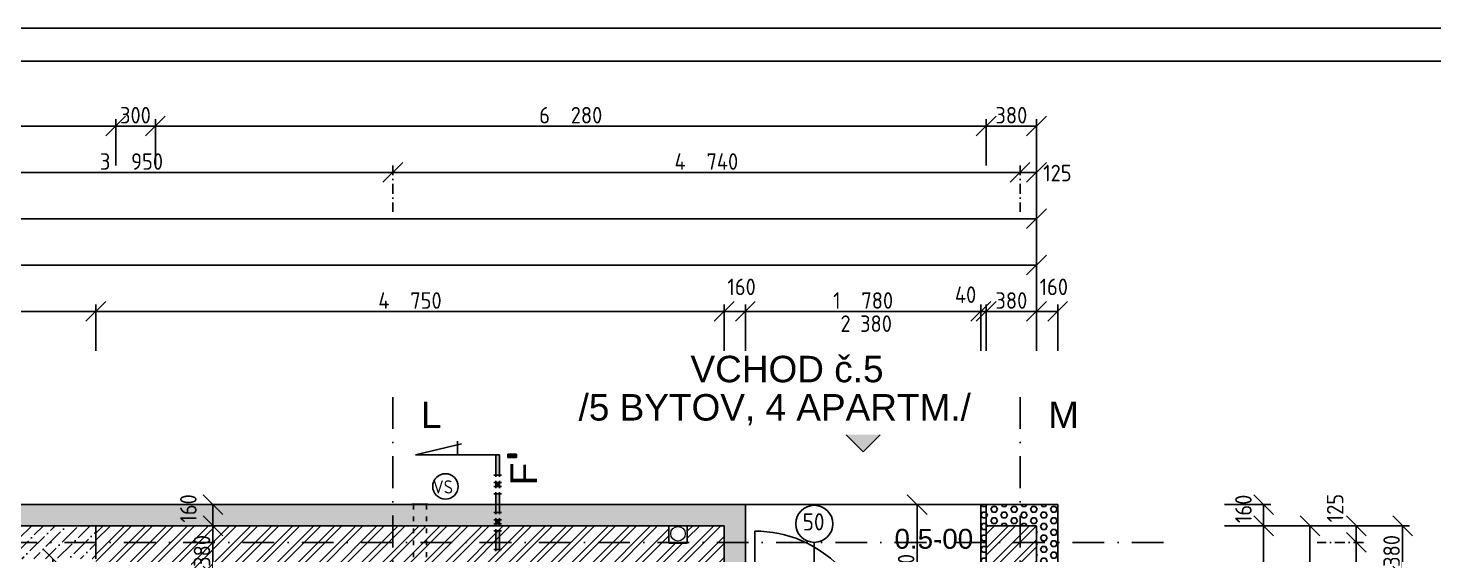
# Model space of a CAD drawing. Extents: x 4511820 to 5180432, y -1526536 to -944957.
# Drawn here: x 5148661 to 5159285, y -1372778 to -1368798 of the extents above; entities that cross this region are included whole.
import ezdxf
from ezdxf.enums import TextEntityAlignment as Align

# ---------------------------------------------------------------- set-up
doc = ezdxf.new("R2010")
doc.units = 0
doc.header["$MEASUREMENT"] = 0
for name, pattern in [('ACAD_ISO03W100', [30, 12, -18]), ('ACAD_ISO12W100', [22, 12, -3, 0.5, -3, 0.5, -3]), ('BODKOCIARKOVANA_3', [5.6, 3, -1.3, 0, -1.3])]:
    doc.linetypes.add(name, pattern=pattern)
doc.layers.get('0').update_dxf_attribs({"linetype": 'CONTINUOUS'})
doc.layers.get('Defpoints').update_dxf_attribs({"color": 61, "linetype": 'CONTINUOUS'})
for name, color, linetype in [('KÓTY', 4, 'CONTINUOUS'), ('MÚRY', 1, 'CONTINUOUS'), ('OKNÁ', 143, 'CONTINUOUS'), ('osi', 253, 'CONTINUOUS'), ('Plochy', 41, 'CONTINUOUS'), ('POPIS', 7, 'CONTINUOUS'), ('TENKÁ', 7, 'CONTINUOUS'), ('zz-vetr', 52, 'CONTINUOUS'), ('ŠRAFY', 82, 'CONTINUOUS')]:
    doc.layers.add(name, color=color, linetype=linetype)
doc.layers.add('zz-kanal-splaskova', color=37, linetype='CONTINUOUS', lineweight=18)
doc.styles.add('ARIAL', font='arial.ttf')
doc.styles.add('styl1', font='arial.ttf')
doc.styles.add('Style-Arial', font='arial.ttf')
doc.styles.add('STYLE1', font='isocp.shx')
doc.dimstyles.new('STANDARD-50', dxfattribs={"dimtxt": 125, "dimasz": 150, "dimexe": 10, "dimexo": 200, "dimgap": 20, "dimtad": 1, "dimdsep": 46, "dimlunit": 6, "dimtxsty": 'STYLE1', "dimblk1": 'OBLIQUE', "dimblk2": 'OBLIQUE', "dimsah": 1, "dimcen": 2.5, "dimse1": 1, "dimse2": 1, "dimadec": 0, "dimazin": 0, "dimtfac": 1, "dimtmove": 1, "dimatfit": 3, "dimldrblk": 'OBLIQUE', "dimfxl": 1, "dimtolj": 1, "dimtzin": 0, "dimarcsym": 0})
pattern_1 = [(0, (9e-09, -175781), (0, 43.3012702), [25, -50]), (120, (9e-09, -175781), (-37.5, -21.6506351), [25, -50]), (60, (25, -175781), (-37.5, 21.6506351), [25, -50])]

# ---------------------------------------------------------------- blocks, each defined once
blk = doc.blocks.new('_OBLIQUE')
at = {"color": 0, "linetype": 'ByBlock'}
blk.add_line((-0.5, -0.5), (0.5, 0.5), dxfattribs=at)
blk = doc.blocks.new('*D13251')
at = {"layer": 'Defpoints', "color": 0}
for p in [(5156282, -1372558), (5156282, -1375058), (5157999, -1375058)]:
    blk.add_point(p, dxfattribs=at)
at = {"layer": 'KÓTY', "color": 0, "lineweight": -2}
blk.add_line((5157999, -1372558), (5157999, -1375058), dxfattribs=at)
at = {"layer": 'KÓTY', "color": 0, "linetype": 'ByBlock', "lineweight": -2, "xscale": 150, "yscale": 150, "zscale": 150}
for p, rotation in [((5157999, -1372558), 90), ((5157999, -1375058), 270)]:
    blk.add_blockref('_OBLIQUE', p, dxfattribs=dict(at, rotation=rotation))
at = {"layer": 'KÓTY', "color": 0, "insert": (5157916, -1373808), "char_height": 125, "attachment_point": 5, "rotation": 90, "style": 'STYLE1'}
blk.add_mtext('\\A1;2ﾠ500', dxfattribs=at)
blk = doc.blocks.new('*D13252')
at = {"layer": 'Defpoints', "color": 0}
for p in [(5156282, -1372398), (5157999, -1372398), (5156282, -1372558)]:
    blk.add_point(p, dxfattribs=at)
at = {"layer": 'KÓTY', "color": 0, "lineweight": -2}
blk.add_line((5157999, -1372558), (5157999, -1372398), dxfattribs=at)
at = {"layer": 'KÓTY', "color": 0, "linetype": 'ByBlock', "lineweight": -2, "xscale": 150, "yscale": 150, "zscale": 150}
for p, rotation in [((5157999, -1372398), 90), ((5157999, -1372558), 270)]:
    blk.add_blockref('_OBLIQUE', p, dxfattribs=dict(at, rotation=rotation))
at = {"layer": 'KÓTY', "color": 0, "insert": (5157846, -1372430), "char_height": 125, "attachment_point": 5, "rotation": 90, "style": 'STYLE1'}
blk.add_mtext('\\A1;160', dxfattribs=at)
blk = doc.blocks.new('*D13253')
at = {"layer": 'Defpoints', "color": 0}
for p in [(5156282, -1372558), (5156282, -1398948), (5158349, -1398948)]:
    blk.add_point(p, dxfattribs=at)
at = {"layer": 'KÓTY', "color": 0, "lineweight": -2}
blk.add_line((5158349, -1372558), (5158349, -1398948), dxfattribs=at)
at = {"layer": 'KÓTY', "color": 0, "linetype": 'ByBlock', "lineweight": -2, "xscale": 150, "yscale": 150, "zscale": 150}
for p, rotation in [((5158349, -1372558), 90), ((5158349, -1398948), 270)]:
    blk.add_blockref('_OBLIQUE', p, dxfattribs=dict(at, rotation=rotation))
at = {"layer": 'KÓTY', "color": 0, "insert": (5158266, -1385753), "char_height": 125, "attachment_point": 5, "rotation": 90, "style": 'STYLE1'}
blk.add_mtext('\\A1;26ﾠ390', dxfattribs=at)
blk = doc.blocks.new('*D13254')
at = {"layer": 'Defpoints', "color": 0}
for p in [(5156282, -1372558), (5156282, -1372683), (5158699, -1372683)]:
    blk.add_point(p, dxfattribs=at)
at = {"layer": 'KÓTY', "color": 0, "lineweight": -2}
blk.add_line((5158699, -1372558), (5158699, -1372683), dxfattribs=at)
at = {"layer": 'KÓTY', "color": 0, "linetype": 'ByBlock', "lineweight": -2, "xscale": 150, "yscale": 150, "zscale": 150}
for p, rotation in [((5158699, -1372558), 90), ((5158699, -1372683), 270)]:
    blk.add_blockref('_OBLIQUE', p, dxfattribs=dict(at, rotation=rotation))
at = {"layer": 'KÓTY', "color": 0, "insert": (5158539, -1372424), "char_height": 125, "attachment_point": 5, "rotation": 90, "style": 'STYLE1'}
blk.add_mtext('\\A1;125', dxfattribs=at)
blk = doc.blocks.new('*D13255')
at = {"layer": 'Defpoints', "color": 0}
for p in [(5156157, -1372683), (5156157, -1377423), (5158699, -1377423)]:
    blk.add_point(p, dxfattribs=at)
at = {"layer": 'KÓTY', "color": 0, "lineweight": -2}
blk.add_line((5158699, -1372683), (5158699, -1377423), dxfattribs=at)
at = {"layer": 'KÓTY', "color": 0, "linetype": 'ByBlock', "lineweight": -2, "xscale": 150, "yscale": 150, "zscale": 150}
for p, rotation in [((5158699, -1372683), 90), ((5158699, -1377423), 270)]:
    blk.add_blockref('_OBLIQUE', p, dxfattribs=dict(at, rotation=rotation))
at = {"layer": 'KÓTY', "color": 0, "insert": (5158616, -1375053), "char_height": 125, "attachment_point": 5, "rotation": 90, "style": 'STYLE1'}
blk.add_mtext('\\A1;4ﾠ740', dxfattribs=at)
blk = doc.blocks.new('*D13273')
at = {"layer": 'Defpoints', "color": 0}
for p in [(5155907, -1372558), (5159049, -1372558), (5155902, -1372938)]:
    blk.add_point(p, dxfattribs=at)
at = {"layer": 'KÓTY', "color": 0, "lineweight": -2}
blk.add_line((5159049, -1372938), (5159049, -1372558), dxfattribs=at)
at = {"layer": 'KÓTY', "color": 0, "linetype": 'ByBlock', "lineweight": -2, "xscale": 150, "yscale": 150, "zscale": 150}
for p, rotation in [((5159049, -1372558), 90), ((5159049, -1372938), 270)]:
    blk.add_blockref('_OBLIQUE', p, dxfattribs=dict(at, rotation=rotation))
at = {"layer": 'KÓTY', "color": 0, "insert": (5158966, -1372748), "char_height": 125, "attachment_point": 5, "rotation": 90, "style": 'STYLE1'}
blk.add_mtext('\\A1;380', dxfattribs=at)
blk = doc.blocks.new('*D13288')
at = {"layer": 'Defpoints', "color": 0}
for p in [(5156282, -1370238), (5095932, -1372208), (5156282, -1372208)]:
    blk.add_point(p, dxfattribs=at)
at = {"layer": 'KÓTY', "color": 0, "lineweight": -2}
blk.add_line((5095932, -1370238), (5156282, -1370238), dxfattribs=at)
at = {"layer": 'KÓTY', "color": 0, "linetype": 'ByBlock', "lineweight": -2, "xscale": 150, "yscale": 150, "zscale": 150, "rotation": 180}
blk.add_blockref('_OBLIQUE', (5095932, -1370238), dxfattribs=at)
at = {"layer": 'KÓTY', "color": 0, "linetype": 'ByBlock', "lineweight": -2, "xscale": 150, "yscale": 150, "zscale": 150}
blk.add_blockref('_OBLIQUE', (5156282, -1370238), dxfattribs=at)
at = {"layer": 'KÓTY', "color": 0, "insert": (5126107, -1370156), "char_height": 125, "attachment_point": 5, "style": 'STYLE1'}
blk.add_mtext('\\A1;60ﾠ350', dxfattribs=at)
blk = doc.blocks.new('*D13299')
at = {"layer": 'Defpoints', "color": 0}
for p in [(5156157, -1369888), (5151417, -1372333), (5156157, -1372333)]:
    blk.add_point(p, dxfattribs=at)
at = {"layer": 'KÓTY', "color": 0, "lineweight": -2}
blk.add_line((5151417, -1369888), (5156157, -1369888), dxfattribs=at)
at = {"layer": 'KÓTY', "color": 0, "linetype": 'ByBlock', "lineweight": -2, "xscale": 150, "yscale": 150, "zscale": 150, "rotation": 180}
blk.add_blockref('_OBLIQUE', (5151417, -1369888), dxfattribs=at)
at = {"layer": 'KÓTY', "color": 0, "linetype": 'ByBlock', "lineweight": -2, "xscale": 150, "yscale": 150, "zscale": 150}
blk.add_blockref('_OBLIQUE', (5156157, -1369888), dxfattribs=at)
at = {"layer": 'KÓTY', "color": 0, "insert": (5153787, -1369806), "char_height": 125, "attachment_point": 5, "style": 'STYLE1'}
blk.add_mtext('\\A1;4ﾠ740', dxfattribs=at)
blk = doc.blocks.new('*D13300')
at = {"layer": 'Defpoints', "color": 0}
for p in [(5156282, -1369888), (5156157, -1372333), (5156282, -1372333)]:
    blk.add_point(p, dxfattribs=at)
at = {"layer": 'KÓTY', "color": 0, "lineweight": -2}
blk.add_line((5156157, -1369888), (5156282, -1369888), dxfattribs=at)
at = {"layer": 'KÓTY', "color": 0, "linetype": 'ByBlock', "lineweight": -2, "xscale": 150, "yscale": 150, "zscale": 150, "rotation": 180}
blk.add_blockref('_OBLIQUE', (5156157, -1369888), dxfattribs=at)
at = {"layer": 'KÓTY', "color": 0, "linetype": 'ByBlock', "lineweight": -2, "xscale": 150, "yscale": 150, "zscale": 150}
blk.add_blockref('_OBLIQUE', (5156282, -1369888), dxfattribs=at)
at = {"layer": 'KÓTY', "color": 0, "insert": (5156440, -1369893), "char_height": 125, "attachment_point": 5, "style": 'STYLE1'}
blk.add_mtext('\\A1;125', dxfattribs=at)
blk = doc.blocks.new('*D13302')
at = {"layer": 'Defpoints', "color": 0}
for p in [(5156442, -1370938), (5156282, -1372208), (5156442, -1372208)]:
    blk.add_point(p, dxfattribs=at)
at = {"layer": 'KÓTY', "color": 0, "lineweight": -2}
blk.add_line((5156282, -1370938), (5156442, -1370938), dxfattribs=at)
at = {"layer": 'KÓTY', "color": 0, "linetype": 'ByBlock', "lineweight": -2, "xscale": 150, "yscale": 150, "zscale": 150, "rotation": 180}
blk.add_blockref('_OBLIQUE', (5156282, -1370938), dxfattribs=at)
at = {"layer": 'KÓTY', "color": 0, "linetype": 'ByBlock', "lineweight": -2, "xscale": 150, "yscale": 150, "zscale": 150}
blk.add_blockref('_OBLIQUE', (5156442, -1370938), dxfattribs=at)
at = {"layer": 'KÓTY', "color": 0, "insert": (5156413, -1370753), "char_height": 125, "attachment_point": 5, "style": 'STYLE1'}
blk.add_mtext('\\A1;160', dxfattribs=at)
blk = doc.blocks.new('*D13303')
at = {"layer": 'Defpoints', "color": 0}
for p in [(5156282, -1370588), (5122812, -1372048), (5156282, -1372208)]:
    blk.add_point(p, dxfattribs=at)
at = {"layer": 'KÓTY', "color": 0, "lineweight": -2}
blk.add_line((5122812, -1370588), (5156282, -1370588), dxfattribs=at)
at = {"layer": 'KÓTY', "color": 0, "linetype": 'ByBlock', "lineweight": -2, "xscale": 150, "yscale": 150, "zscale": 150, "rotation": 180}
blk.add_blockref('_OBLIQUE', (5122812, -1370588), dxfattribs=at)
at = {"layer": 'KÓTY', "color": 0, "linetype": 'ByBlock', "lineweight": -2, "xscale": 150, "yscale": 150, "zscale": 150}
blk.add_blockref('_OBLIQUE', (5156282, -1370588), dxfattribs=at)
at = {"layer": 'KÓTY', "color": 0, "insert": (5139547, -1370506), "char_height": 125, "attachment_point": 5, "style": 'STYLE1'}
blk.add_mtext('\\A1;33ﾠ470', dxfattribs=at)
blk = doc.blocks.new('*D13305')
at = {"layer": 'Defpoints', "color": 0}
for p in [(5156282, -1369538), (5155902, -1372588), (5156282, -1372588)]:
    blk.add_point(p, dxfattribs=at)
at = {"layer": 'KÓTY', "color": 0, "lineweight": -2}
blk.add_line((5155902, -1369538), (5156282, -1369538), dxfattribs=at)
at = {"layer": 'KÓTY', "color": 0, "linetype": 'ByBlock', "lineweight": -2, "xscale": 150, "yscale": 150, "zscale": 150, "rotation": 180}
blk.add_blockref('_OBLIQUE', (5155902, -1369538), dxfattribs=at)
at = {"layer": 'KÓTY', "color": 0, "linetype": 'ByBlock', "lineweight": -2, "xscale": 150, "yscale": 150, "zscale": 150}
blk.add_blockref('_OBLIQUE', (5156282, -1369538), dxfattribs=at)
at = {"layer": 'KÓTY', "color": 0, "insert": (5156092, -1369456), "char_height": 125, "attachment_point": 5, "style": 'STYLE1'}
blk.add_mtext('\\A1;380', dxfattribs=at)
blk = doc.blocks.new('*D13306')
at = {"layer": 'Defpoints', "color": 0}
for p in [(5155902, -1369538), (5149622, -1372588), (5155902, -1372588)]:
    blk.add_point(p, dxfattribs=at)
at = {"layer": 'KÓTY', "color": 0, "lineweight": -2}
blk.add_line((5149622, -1369538), (5155902, -1369538), dxfattribs=at)
at = {"layer": 'KÓTY', "color": 0, "linetype": 'ByBlock', "lineweight": -2, "xscale": 150, "yscale": 150, "zscale": 150, "rotation": 180}
blk.add_blockref('_OBLIQUE', (5149622, -1369538), dxfattribs=at)
at = {"layer": 'KÓTY', "color": 0, "linetype": 'ByBlock', "lineweight": -2, "xscale": 150, "yscale": 150, "zscale": 150}
blk.add_blockref('_OBLIQUE', (5155902, -1369538), dxfattribs=at)
at = {"layer": 'KÓTY', "color": 0, "insert": (5152762, -1369456), "char_height": 125, "attachment_point": 5, "style": 'STYLE1'}
blk.add_mtext('\\A1;6ﾠ280', dxfattribs=at)
blk = doc.blocks.new('*D13307')
at = {"layer": 'Defpoints', "color": 0}
for p in [(5149322, -1369538), (5149322, -1372588), (5149622, -1372588)]:
    blk.add_point(p, dxfattribs=at)
at = {"layer": 'KÓTY', "color": 0, "lineweight": -2}
blk.add_line((5149622, -1369538), (5149322, -1369538), dxfattribs=at)
at = {"layer": 'KÓTY', "color": 0, "linetype": 'ByBlock', "lineweight": -2, "xscale": 150, "yscale": 150, "zscale": 150, "rotation": 180}
blk.add_blockref('_OBLIQUE', (5149322, -1369538), dxfattribs=at)
at = {"layer": 'KÓTY', "color": 0, "linetype": 'ByBlock', "lineweight": -2, "xscale": 150, "yscale": 150, "zscale": 150}
blk.add_blockref('_OBLIQUE', (5149622, -1369538), dxfattribs=at)
at = {"layer": 'KÓTY', "color": 0, "insert": (5149472, -1369456), "char_height": 125, "attachment_point": 5, "style": 'STYLE1'}
blk.add_mtext('\\A1;300', dxfattribs=at)
blk = doc.blocks.new('*D13308')
at = {"layer": 'Defpoints', "color": 0}
for p in [(5142982, -1369538), (5142982, -1372588), (5149322, -1372588)]:
    blk.add_point(p, dxfattribs=at)
at = {"layer": 'KÓTY', "color": 0, "lineweight": -2}
blk.add_line((5149322, -1369538), (5142982, -1369538), dxfattribs=at)
at = {"layer": 'KÓTY', "color": 0, "linetype": 'ByBlock', "lineweight": -2, "xscale": 150, "yscale": 150, "zscale": 150, "rotation": 180}
blk.add_blockref('_OBLIQUE', (5142982, -1369538), dxfattribs=at)
at = {"layer": 'KÓTY', "color": 0, "linetype": 'ByBlock', "lineweight": -2, "xscale": 150, "yscale": 150, "zscale": 150}
blk.add_blockref('_OBLIQUE', (5149322, -1369538), dxfattribs=at)
at = {"layer": 'KÓTY', "color": 0, "insert": (5146152, -1369456), "char_height": 125, "attachment_point": 5, "style": 'STYLE1'}
blk.add_mtext('\\A1;6ﾠ340', dxfattribs=at)
blk = doc.blocks.new('*D13325')
at = {"layer": 'Defpoints', "color": 0}
for p in [(5154082, -1370938), (5153922, -1372558), (5154082, -1372558)]:
    blk.add_point(p, dxfattribs=at)
at = {"layer": 'KÓTY', "color": 0, "lineweight": -2}
blk.add_line((5153922, -1370938), (5154082, -1370938), dxfattribs=at)
at = {"layer": 'KÓTY', "color": 0, "linetype": 'ByBlock', "lineweight": -2, "xscale": 150, "yscale": 150, "zscale": 150, "rotation": 180}
blk.add_blockref('_OBLIQUE', (5153922, -1370938), dxfattribs=at)
at = {"layer": 'KÓTY', "color": 0, "linetype": 'ByBlock', "lineweight": -2, "xscale": 150, "yscale": 150, "zscale": 150}
blk.add_blockref('_OBLIQUE', (5154082, -1370938), dxfattribs=at)
at = {"layer": 'KÓTY', "color": 0, "insert": (5154053, -1370753), "char_height": 125, "attachment_point": 5, "style": 'STYLE1'}
blk.add_mtext('\\A1;160', dxfattribs=at)
blk = doc.blocks.new('*D13327')
at = {"layer": 'Defpoints', "color": 0}
for p in [(5156282, -1370938), (5155902, -1372558), (5156282, -1372558)]:
    blk.add_point(p, dxfattribs=at)
at = {"layer": 'KÓTY', "color": 0, "lineweight": -2}
blk.add_line((5155902, -1370938), (5156282, -1370938), dxfattribs=at)
at = {"layer": 'KÓTY', "color": 0, "linetype": 'ByBlock', "lineweight": -2, "xscale": 150, "yscale": 150, "zscale": 150, "rotation": 180}
blk.add_blockref('_OBLIQUE', (5155902, -1370938), dxfattribs=at)
at = {"layer": 'KÓTY', "color": 0, "linetype": 'ByBlock', "lineweight": -2, "xscale": 150, "yscale": 150, "zscale": 150}
blk.add_blockref('_OBLIQUE', (5156282, -1370938), dxfattribs=at)
at = {"layer": 'KÓTY', "color": 0, "insert": (5156092, -1370856), "char_height": 125, "attachment_point": 5, "style": 'STYLE1'}
blk.add_mtext('\\A1;380', dxfattribs=at)
blk = doc.blocks.new('*D13328')
at = {"layer": 'Defpoints', "color": 0}
for p in [(5153922, -1370938), (5149172, -1372808), (5153922, -1372938)]:
    blk.add_point(p, dxfattribs=at)
at = {"layer": 'KÓTY', "color": 0, "lineweight": -2}
blk.add_line((5149172, -1370938), (5153922, -1370938), dxfattribs=at)
at = {"layer": 'KÓTY', "color": 0, "linetype": 'ByBlock', "lineweight": -2, "xscale": 150, "yscale": 150, "zscale": 150, "rotation": 180}
blk.add_blockref('_OBLIQUE', (5149172, -1370938), dxfattribs=at)
at = {"layer": 'KÓTY', "color": 0, "linetype": 'ByBlock', "lineweight": -2, "xscale": 150, "yscale": 150, "zscale": 150}
blk.add_blockref('_OBLIQUE', (5153922, -1370938), dxfattribs=at)
at = {"layer": 'KÓTY', "color": 0, "insert": (5151547, -1370856), "char_height": 125, "attachment_point": 5, "style": 'STYLE1'}
blk.add_mtext('\\A1;4ﾠ750', dxfattribs=at)
blk = doc.blocks.new('*D13360')
at = {"layer": 'Defpoints', "color": 0}
for p in [(5151417, -1369888), (5147467, -1372683), (5151417, -1372683)]:
    blk.add_point(p, dxfattribs=at)
at = {"layer": 'KÓTY', "color": 0, "lineweight": -2}
blk.add_line((5147467, -1369888), (5151417, -1369888), dxfattribs=at)
at = {"layer": 'KÓTY', "color": 0, "linetype": 'ByBlock', "lineweight": -2, "xscale": 150, "yscale": 150, "zscale": 150, "rotation": 180}
blk.add_blockref('_OBLIQUE', (5147467, -1369888), dxfattribs=at)
at = {"layer": 'KÓTY', "color": 0, "linetype": 'ByBlock', "lineweight": -2, "xscale": 150, "yscale": 150, "zscale": 150}
blk.add_blockref('_OBLIQUE', (5151417, -1369888), dxfattribs=at)
at = {"layer": 'KÓTY', "color": 0, "insert": (5149442, -1369806), "char_height": 125, "attachment_point": 5, "style": 'STYLE1'}
blk.add_mtext('\\A1;3ﾠ950', dxfattribs=at)
blk = doc.blocks.new('*D13431')
at = {"layer": 'Defpoints', "color": 0}
for p in [(5149172, -1370938), (5146757, -1372558), (5149172, -1372558)]:
    blk.add_point(p, dxfattribs=at)
at = {"layer": 'KÓTY', "color": 0, "lineweight": -2}
blk.add_line((5146757, -1370938), (5149172, -1370938), dxfattribs=at)
at = {"layer": 'KÓTY', "color": 0, "linetype": 'ByBlock', "lineweight": -2, "xscale": 150, "yscale": 150, "zscale": 150, "rotation": 180}
blk.add_blockref('_OBLIQUE', (5146757, -1370938), dxfattribs=at)
at = {"layer": 'KÓTY', "color": 0, "linetype": 'ByBlock', "lineweight": -2, "xscale": 150, "yscale": 150, "zscale": 150}
blk.add_blockref('_OBLIQUE', (5149172, -1370938), dxfattribs=at)
at = {"layer": 'KÓTY', "color": 0, "insert": (5147965, -1370856), "char_height": 125, "attachment_point": 5, "style": 'STYLE1'}
blk.add_mtext('\\A1;2ﾠ415', dxfattribs=at)
blk = doc.blocks.new('*D21296')
at = {"layer": 'Defpoints', "color": 0}
for p in [(5150058, -1372558), (5150058, -1372558), (5150058, -1372938)]:
    blk.add_point(p, dxfattribs=at)
at = {"layer": 'KÓTY', "color": 0, "lineweight": -2}
blk.add_line((5150058, -1372938), (5150058, -1372558), dxfattribs=at)
at = {"layer": 'KÓTY', "color": 0, "linetype": 'ByBlock', "lineweight": -2, "xscale": 150, "yscale": 150, "zscale": 150}
for p, rotation in [((5150058, -1372558), 90), ((5150058, -1372938), 270)]:
    blk.add_blockref('_OBLIQUE', p, dxfattribs=dict(at, rotation=rotation))
at = {"layer": 'KÓTY', "color": 0, "insert": (5149975, -1372748), "char_height": 125, "attachment_point": 5, "rotation": 90, "style": 'STYLE1'}
blk.add_mtext('\\A1;380', dxfattribs=at)
blk = doc.blocks.new('*D21297')
at = {"layer": 'Defpoints', "color": 0}
for p in [(5150058, -1372398), (5150058, -1372398), (5150058, -1372558)]:
    blk.add_point(p, dxfattribs=at)
at = {"layer": 'KÓTY', "color": 0, "lineweight": -2}
blk.add_line((5150058, -1372558), (5150058, -1372398), dxfattribs=at)
at = {"layer": 'KÓTY', "color": 0, "linetype": 'ByBlock', "lineweight": -2, "xscale": 150, "yscale": 150, "zscale": 150}
for p, rotation in [((5150058, -1372398), 90), ((5150058, -1372558), 270)]:
    blk.add_blockref('_OBLIQUE', p, dxfattribs=dict(at, rotation=rotation))
at = {"layer": 'KÓTY', "color": 0, "insert": (5149872, -1372427), "char_height": 125, "attachment_point": 5, "rotation": 90, "style": 'STYLE1'}
blk.add_mtext('\\A1;160', dxfattribs=at)
blk = doc.blocks.new('*D21347')
at = {"layer": 'Defpoints', "color": 0}
for p in [(5148563, -1372808), (5149469, -1372808), (5149619, -1377348)]:
    blk.add_point(p, dxfattribs=at)
at = {"layer": 'KÓTY', "color": 0, "lineweight": -2}
blk.add_line((5148563, -1377348), (5148563, -1372808), dxfattribs=at)
at = {"layer": 'KÓTY', "color": 0, "linetype": 'ByBlock', "lineweight": -2, "xscale": 150, "yscale": 150, "zscale": 150}
for p, rotation in [((5148563, -1372808), 90), ((5148563, -1377348), 270)]:
    blk.add_blockref('_OBLIQUE', p, dxfattribs=dict(at, rotation=rotation))
at = {"layer": 'KÓTY', "color": 0, "insert": (5148481, -1375078), "char_height": 125, "attachment_point": 5, "rotation": 90, "style": 'STYLE1'}
blk.add_mtext('\\A1;4ﾠ540', dxfattribs=at)
blk = doc.blocks.new('*D21422')
at = {"layer": 'Defpoints', "color": 0}
for p in [(5149172, -1372808), (5148848, -1372938), (5149172, -1372938)]:
    blk.add_point(p, dxfattribs=at)
at = {"layer": 'KÓTY', "color": 0, "lineweight": -2}
blk.add_line((5148848, -1372808), (5148848, -1372938), dxfattribs=at)
at = {"layer": 'KÓTY', "color": 0, "linetype": 'ByBlock', "lineweight": -2, "xscale": 150, "yscale": 150, "zscale": 150}
for p, rotation in [((5148848, -1372808), 90), ((5148848, -1372938), 270)]:
    blk.add_blockref('_OBLIQUE', p, dxfattribs=dict(at, rotation=rotation))
at = {"layer": 'KÓTY', "color": 0, "insert": (5148779, -1373090), "char_height": 125, "attachment_point": 5, "rotation": 90, "style": 'STYLE1'}
blk.add_mtext('\\A1;130', dxfattribs=at)
blk = doc.blocks.new('*D33767')
at = {"layer": 'Defpoints', "color": 0}
for p in [(5155862, -1372398), (5155380, -1373568), (5155902, -1373568)]:
    blk.add_point(p, dxfattribs=at)
at = {"layer": 'KÓTY', "color": 0, "lineweight": -2}
blk.add_line((5155380, -1372398), (5155380, -1373568), dxfattribs=at)
at = {"layer": 'KÓTY', "color": 0, "linetype": 'ByBlock', "lineweight": -2, "xscale": 150, "yscale": 150, "zscale": 150}
for p, rotation in [((5155380, -1372398), 90), ((5155380, -1373568), 270)]:
    blk.add_blockref('_OBLIQUE', p, dxfattribs=dict(at, rotation=rotation))
at = {"layer": 'KÓTY', "color": 0, "insert": (5155297, -1372983), "char_height": 125, "attachment_point": 5, "rotation": 90, "style": 'STYLE1'}
blk.add_mtext('\\A1;1ﾠ170', dxfattribs=at)
blk = doc.blocks.new('*D47603')
at = {"layer": 'Defpoints', "color": 0}
for p in [(5155862, -1370938), (5154082, -1372398), (5155862, -1372398)]:
    blk.add_point(p, dxfattribs=at)
at = {"layer": 'KÓTY', "color": 0, "lineweight": -2}
blk.add_line((5154082, -1370938), (5155862, -1370938), dxfattribs=at)
at = {"layer": 'KÓTY', "color": 0, "linetype": 'ByBlock', "lineweight": -2, "xscale": 150, "yscale": 150, "zscale": 150, "rotation": 180}
blk.add_blockref('_OBLIQUE', (5154082, -1370938), dxfattribs=at)
at = {"layer": 'KÓTY', "color": 0, "linetype": 'ByBlock', "lineweight": -2, "xscale": 150, "yscale": 150, "zscale": 150}
blk.add_blockref('_OBLIQUE', (5155862, -1370938), dxfattribs=at)
at = {"layer": 'KÓTY', "color": 0, "insert": (5154972, -1370856), "char_height": 125, "attachment_point": 5, "style": 'STYLE1'}
blk.add_mtext('\\A1;1ﾠ780', dxfattribs=at)
blk = doc.blocks.new('*D47607')
at = {"layer": 'Defpoints', "color": 0}
for p in [(5155862, -1370938), (5155862, -1372558), (5155902, -1372558)]:
    blk.add_point(p, dxfattribs=at)
at = {"layer": 'KÓTY', "color": 0, "lineweight": -2}
blk.add_line((5155902, -1370938), (5155862, -1370938), dxfattribs=at)
at = {"layer": 'KÓTY', "color": 0, "linetype": 'ByBlock', "lineweight": -2, "xscale": 150, "yscale": 150, "zscale": 150, "rotation": 180}
blk.add_blockref('_OBLIQUE', (5155862, -1370938), dxfattribs=at)
at = {"layer": 'KÓTY', "color": 0, "linetype": 'ByBlock', "lineweight": -2, "xscale": 150, "yscale": 150, "zscale": 150}
blk.add_blockref('_OBLIQUE', (5155902, -1370938), dxfattribs=at)
at = {"layer": 'KÓTY', "color": 0, "insert": (5155746, -1370812), "char_height": 125, "attachment_point": 5, "style": 'STYLE1'}
blk.add_mtext('\\A1;40', dxfattribs=at)

msp = doc.modelspace()

# ---------------------------------------------------------------- hatches: boundary and pattern name
at = {"layer": 'TENKÁ'}
h = msp.add_hatch(color=256, dxfattribs=at)
h.dxf.hatch_style = 1
h.paths.add_polyline_path([(5152222.5, -1372175.73), (5152222.5, -1372022.105), (5152196.625, -1372022.105), (5152196.625, -1372175.73)])
h = msp.add_hatch(color=256, dxfattribs=at)
h.dxf.hatch_style = 1
h.paths.add_polyline_path([(5152222.5, -1372175.73), (5152222.5, -1372022.105), (5152196.625, -1372022.105), (5152196.625, -1372175.73)])
h = msp.add_hatch(color=256, dxfattribs=at)
h.dxf.hatch_style = 1
h.paths.add_polyline_path([(5152287.375, -1372041.48), (5152351, -1372041.48), (5152351, -1372017.855), (5152287.375, -1372017.855)])
h = msp.add_hatch(color=256, dxfattribs=at)
h.dxf.hatch_style = 1
h.paths.add_polyline_path([(5152287.375, -1372041.48), (5152351, -1372041.48), (5152351, -1372017.855), (5152287.375, -1372017.855)])
h = msp.add_hatch(color=256, dxfattribs=at)
h.dxf.hatch_style = 1
h.paths.add_polyline_path([(5152222.5, -1372230.605), (5152196.625, -1372230.605), (5152196.625, -1372260.855), (5152222.5, -1372260.855)])
h = msp.add_hatch(color=256, dxfattribs=at)
h.dxf.hatch_style = 1
h.paths.add_polyline_path([(5152222.5, -1372230.605), (5152196.625, -1372230.605), (5152196.625, -1372260.855), (5152222.5, -1372260.855)])
h = msp.add_hatch(color=256, dxfattribs=at)
h.dxf.hatch_style = 1
h.paths.add_polyline_path([(5152222.5, -1372456.855), (5152222.5, -1372315.73), (5152196.625, -1372315.73), (5152196.625, -1372456.855)])
h = msp.add_hatch(color=256, dxfattribs=at)
h.dxf.hatch_style = 1
h.paths.add_polyline_path([(5152222.5, -1372456.855), (5152222.5, -1372315.73), (5152196.625, -1372315.73), (5152196.625, -1372456.855)])
h = msp.add_hatch(color=256, dxfattribs=at)
h.dxf.hatch_style = 1
h.paths.add_polyline_path([(5152222.5, -1372511.73), (5152196.625, -1372511.73), (5152196.625, -1372541.98), (5152222.5, -1372541.98)])
h = msp.add_hatch(color=256, dxfattribs=at)
h.dxf.hatch_style = 1
h.paths.add_polyline_path([(5152222.5, -1372511.73), (5152196.625, -1372511.73), (5152196.625, -1372541.98), (5152222.5, -1372541.98)])
h = msp.add_hatch(color=256, dxfattribs=at)
h.dxf.hatch_style = 1
h.paths.add_polyline_path([(5152222.5, -1372596.855), (5152196.625, -1372596.855), (5152196.625, -1372737.98), (5152222.5, -1372737.98)])
h = msp.add_hatch(color=256, dxfattribs=at)
h.dxf.hatch_style = 1
h.paths.add_polyline_path([(5152222.5, -1372596.855), (5152196.625, -1372596.855), (5152196.625, -1372737.98), (5152222.5, -1372737.98)])
at = {"layer": 'ŠRAFY'}
h = msp.add_hatch(color=47, dxfattribs=at)
h.dxf.hatch_style = 1
h.paths.add_polyline_path([(5154844.09, -1371869.638), (5155100.91, -1371869.638), (5154972.5, -1371998.048)])
h = msp.add_hatch(dxfattribs=at)
h.set_pattern_fill('HEX', color=256, scale=200)
h.set_pattern_definition(pattern_1)
h.paths.add_polyline_path([(5146707.5, -1372398.048), (5146707.5, -1372518.048), (5146707.5, -1372558.048), (5146757.5, -1372558.048), (5149172.5, -1372558.048), (5153922.5, -1372558.048), (5153922.5, -1372938.048), (5153922.5, -1373568.048), (5154082.5, -1373568.048), (5154082.5, -1373498.048), (5154082.5, -1372398.048)])
h.paths.add_polyline_path([(5149747.5, -1372558.597), (5149747.5, -1372295.999), (5149997.5, -1372295.999), (5149997.5, -1372558.597)], flags=9)
h = msp.add_hatch(dxfattribs=at)
h.set_pattern_fill('HEX', color=256, scale=200)
h.set_pattern_definition(pattern_1)
h.paths.add_polyline_path([(5156442.5, -1375098.048), (5156442.5, -1372398.048), (5155862.5, -1372398.048), (5155862.5, -1373498.048), (5155902.5, -1373498.048), (5155902.5, -1372558.048), (5156282.5, -1372558.048), (5156282.5, -1375098.048)])
h = msp.add_hatch(dxfattribs=at)
h.set_pattern_fill('ANSI36', color=256, scale=500)
h.set_pattern_definition([(45, (584112, 0), (33.1456304, 121.533978), [156.25, -31.25, 0, -31.25])])
h.paths.add_polyline_path([(5146757.5, -1372558.048), (5146757.5, -1372808.048), (5149172.5, -1372808.048), (5149172.5, -1372558.048)])
h = msp.add_hatch(dxfattribs=at)
h.set_pattern_fill('ANSI32', color=256, scale=300)
h.paths.add_polyline_path([(5149172.5, -1372808.048), (5149172.5, -1372938.048), (5149322.5, -1372938.048), (5149622.5, -1372938.048), (5151922.5, -1372938.048), (5152122.5, -1372938.048), (5153722.5, -1372938.048), (5153922.5, -1372938.048), (5153922.5, -1372558.048), (5153642.5, -1372558.048), (5153642.5, -1372688.048), (5153502.5, -1372688.048), (5153502.5, -1372558.048), (5149172.5, -1372558.048)])
h = msp.add_hatch(dxfattribs=at)
h.set_pattern_fill('ANSI32', color=256, scale=300)
h.paths.add_polyline_path([(5156282.5, -1375058.048), (5156282.5, -1372558.048), (5155902.5, -1372558.048), (5155902.5, -1375058.048)])

# ---------------------------------------------------------------- linework, layer by layer
at = {"layer": 'KÓTY', "ltscale": 25}
for p, q in [((5149322.5, -1369484.954), (5149322.5, -1369834.954)), ((5149622.5, -1369484.954), (5149622.5, -1369834.954)), ((5155902.5, -1369484.954), (5155902.5, -1369834.954)), ((5156282.5, -1369484.954), (5156282.5, -1369834.954)), ((5156282.5, -1369834.954), (5156282.5, -1370184.954)), ((5156282.5, -1370184.954), (5156282.5, -1370534.954)), ((5156282.5, -1370534.954), (5156282.5, -1370884.954)), ((5158402.403, -1372558.048), (5158052.403, -1372558.048)), ((5158752.403, -1372558.048), (5158402.403, -1372558.048)), ((5159102.403, -1372558.048), (5158752.403, -1372558.048))]:
    msp.add_line(p, q, dxfattribs=at)
at = {"layer": 'KÓTY', "linetype": 'BODKOCIARKOVANA_3', "ltscale": 25}
for p, q in [((5151417.5, -1369834.954), (5151417.5, -1370184.954)), ((5156157.5, -1369834.954), (5156157.5, -1370184.954)), ((5158752.403, -1372683.048), (5158402.403, -1372683.048))]:
    msp.add_line(p, q, dxfattribs=at)
at = {"layer": 'KÓTY', "ltscale": 0.25}
for p, q in [((5149172.5, -1370884.954), (5149172.5, -1371234.954)), ((5153922.5, -1370884.954), (5153922.5, -1371234.954)), ((5154082.5, -1370884.954), (5154082.5, -1371234.954)), ((5155862.5, -1370884.954), (5155862.5, -1371234.954)), ((5155902.5, -1370884.954), (5155902.5, -1371234.954)), ((5156282.5, -1370884.954), (5156282.5, -1371234.954)), ((5156442.5, -1370884.954), (5156442.5, -1371234.954)), ((5158052.403, -1372398.048), (5157702.403, -1372398.048)), ((5158052.403, -1372558.048), (5157702.403, -1372558.048))]:
    msp.add_line(p, q, dxfattribs=at)
at = {"layer": 'MÚRY'}
for p, q in [((5146707.5, -1372398.048), (5154082.5, -1372398.048)), ((5154082.5, -1372398.048), (5154082.5, -1373568.048)), ((5155862.5, -1372398.048), (5156442.5, -1372398.048)), ((5155862.5, -1373498.048), (5155862.5, -1372398.048)), ((5156442.5, -1372398.048), (5156442.5, -1375098.048))]:
    msp.add_line(p, q, dxfattribs=at)
at = {"layer": 'OKNÁ', "ltscale": 0.25}
for p, q in [((5154152.5, -1373498.048), (5154152.5, -1372598.048)), ((5154602.5, -1372683.125), (5154602.5, -1373498.048))]:
    msp.add_line(p, q, dxfattribs=at)
msp.add_circle((5154602.5, -1372543.125), 140, dxfattribs=at)
msp.add_arc((5154152.5, -1373498.048), 900, 0, 90, dxfattribs=at)
at = {"layer": 'osi', "linetype": 'BODKOCIARKOVANA_3', "ltscale": 80}
for p, q in [((5151417.5, -1371584.954), (5151417.5, -1401996.195)), ((5156157.5, -1371584.954), (5156157.5, -1401996.195)), ((5157242.5, -1372683.048), (5093572.5, -1372683.048))]:
    msp.add_line(p, q, dxfattribs=at)
at = {"layer": 'Plochy'}
msp.add_lwpolyline([(5155902.5, -1372398.048), (5154082.5, -1372398.048), (5154082.5, -1373498.048), (5155902.5, -1373498.048)], close=True, dxfattribs=at)
at = {"layer": 'TENKÁ', "color": 7}
for p, q in [((5169932, -1368798.143), (5091141, -1368798.143)), ((5169682, -1369048.143), (5091391, -1369048.143))]:
    msp.add_line(p, q, dxfattribs=at)
at = {"layer": 'TENKÁ'}
for p, q in [((5151936.125, -1371938.98), (5151587.5, -1372022.105)), ((5151936.125, -1371938.98), (5151587.5, -1372022.105)), ((5151905, -1372022.105), (5151905, -1371918.855)), ((5151905, -1372022.105), (5151905, -1371918.855)), ((5151587.5, -1372022.105), (5152222.5, -1372022.105)), ((5151587.5, -1372022.105), (5152222.5, -1372022.105)), ((5152196.625, -1372022.105), (5152196.625, -1372188.23)), ((5152196.625, -1372022.105), (5152196.625, -1372188.23)), ((5152222.5, -1372022.105), (5152222.5, -1372188.23)), ((5152222.5, -1372022.105), (5152222.5, -1372188.23)), ((5152180.375, -1372175.73), (5152237.375, -1372175.73)), ((5152180.375, -1372175.73), (5152237.375, -1372175.73)), ((5152180.375, -1372230.605), (5152237.375, -1372230.605)), ((5152180.375, -1372230.605), (5152237.375, -1372230.605)), ((5152180.375, -1372260.855), (5152237.375, -1372260.855)), ((5152180.375, -1372260.855), (5152237.375, -1372260.855)), ((5152196.625, -1372218.105), (5152196.625, -1372273.355)), ((5152196.625, -1372218.105), (5152196.625, -1372273.355)), ((5152222.5, -1372218.105), (5152222.5, -1372273.355)), ((5152222.5, -1372218.105), (5152222.5, -1372273.355)), ((5152180.375, -1372315.73), (5152237.375, -1372315.73)), ((5152180.375, -1372315.73), (5152237.375, -1372315.73)), ((5152196.625, -1372303.23), (5152196.625, -1372469.355)), ((5152196.625, -1372303.23), (5152196.625, -1372469.355)), ((5152222.5, -1372303.23), (5152222.5, -1372469.355)), ((5152222.5, -1372303.23), (5152222.5, -1372469.355)), ((5152180.375, -1372456.855), (5152237.375, -1372456.855)), ((5152180.375, -1372456.855), (5152237.375, -1372456.855)), ((5152196.625, -1372499.23), (5152196.625, -1372554.48)), ((5152196.625, -1372499.23), (5152196.625, -1372554.48)), ((5152222.5, -1372499.23), (5152222.5, -1372554.48)), ((5152222.5, -1372499.23), (5152222.5, -1372554.48)), ((5153792.5, -1372558.048), (5146577.5, -1372558.048)), ((5153922.5, -1372558.048), (5146707.5, -1372558.048)), ((5149172.5, -1372808.048), (5149172.5, -1372558.048)), ((5152180.375, -1372511.73), (5152237.375, -1372511.73)), ((5152180.375, -1372511.73), (5152237.375, -1372511.73)), ((5152180.375, -1372541.98), (5152237.375, -1372541.98)), ((5152180.375, -1372541.98), (5152237.375, -1372541.98)), ((5152180.375, -1372596.855), (5152237.375, -1372596.855)), ((5152180.375, -1372596.855), (5152237.375, -1372596.855)), ((5152196.625, -1372584.355), (5152196.625, -1372750.48)), ((5152196.625, -1372584.355), (5152196.625, -1372750.48)), ((5152222.5, -1372584.355), (5152222.5, -1372750.48)), ((5152222.5, -1372584.355), (5152222.5, -1372750.48)), ((5153502.5, -1372558.048), (5153502.5, -1372688.048)), ((5153642.5, -1372688.048), (5153642.5, -1372558.048)), ((5153922.5, -1373568.048), (5153922.5, -1372558.048)), ((5156282.5, -1372558.048), (5155902.5, -1372558.048)), ((5155902.5, -1373498.048), (5155902.5, -1372558.048)), ((5156282.5, -1372558.048), (5156282.5, -1375098.048)), ((5153502.5, -1372688.048), (5153642.5, -1372688.048)), ((5152180.375, -1372737.98), (5152237.375, -1372737.98)), ((5152180.375, -1372737.98), (5152237.375, -1372737.98))]:
    msp.add_line(p, q, dxfattribs=at)
at = {"layer": 'TENKÁ', "linetype": 'ACAD_ISO12W100', "ltscale": 10}
msp.add_line((5154082.5, -1372398.048), (5155862.5, -1372398.048), dxfattribs=at)
at = {"layer": 'TENKÁ'}
msp.add_lwpolyline([(5152287.375, -1372017.855), (5152287.375, -1372041.48), (5152351, -1372041.48), (5152351, -1372017.855)], close=True, dxfattribs=at)
msp.add_lwpolyline([(5152287.375, -1372017.855), (5152287.375, -1372041.48), (5152351, -1372041.48), (5152351, -1372017.855)], close=True, dxfattribs=at)
at = {"layer": 'zz-kanal-splaskova'}
msp.add_circle((5153572.5, -1372618.048), 55, dxfattribs=at)
at = {"layer": 'zz-vetr', "linetype": 'ACAD_ISO03W100', "ltscale": 3}
for p, q in [((5151572.5, -1372398.048), (5151572.5, -1372938.048)), ((5151672.5, -1372398.048), (5151672.5, -1372938.048))]:
    msp.add_line(p, q, dxfattribs=at)
at = {"layer": 'zz-vetr', "ltscale": 3}
msp.add_lwpolyline([(5151563.048, -1372398.048), (5151563.048, -1372394.056), (5151680.204, -1372394.056), (5151680.204, -1372398.048)], close=True, dxfattribs=at)
at = {"layer": 'zz-vetr'}
msp.add_circle((5151814.898, -1372260.291), 96, dxfattribs=at)
at = {"layer": 'ŠRAFY', "color": 47}
for p in [(5154844.09, -1371869.638), (5155100.91, -1371869.638)]:
    msp.add_line(p, (5154972.5, -1371998.048), dxfattribs=at)

# ---------------------------------------------------------------- texts
at = {"layer": 'KÓTY', "insert": (5154995, -1371030.814), "char_height": 125, "attachment_point": 5, "style": 'STYLE1'}
msp.add_mtext('\\A1;2 380', dxfattribs=at)
at = {"layer": 'POPIS', "lineweight": 40, "ltscale": 0.25, "style": 'ARIAL'}
msp.add_text('0.5-00', height=150, dxfattribs=at).set_placement((5155209.061, -1372731.224))
at = {"layer": 'TENKÁ', "ltscale": 0.25, "style": 'styl1'}
for s, p in [('L', (5151630.054, -1371819.454)), ('M', (5156370.054, -1371819.454))]:
    msp.add_text(s, height=200, dxfattribs=at).set_placement(p)
msp.add_text('F', height=200, rotation=90, dxfattribs=at).set_placement((5152505.817, -1372251.342))
msp.add_text('F', height=200, rotation=90, dxfattribs=at).set_placement((5152505.817, -1372251.342))
at = {"layer": 'TENKÁ', "style": 'STYLE1'}
msp.add_text('50', height=130, dxfattribs=at).set_placement((5154514.97, -1372593.125))
at = {"layer": 'zz-vetr', "style": 'STYLE1'}
msp.add_text('VS', height=100, dxfattribs=at).set_placement((5151720.591, -1372314.304))
at = {"layer": 'ŠRAFY', "color": 47, "style": 'Style-Arial'}
for s, p in [('VCHOD č.5', (5154396.414, -1371273.665)), ('/5 BYTOV, 4 APARTM./', (5154303.57, -1371562.93))]:
    msp.add_text(s, height=200, dxfattribs=at).set_placement(p, align=Align.TOP_CENTER)

# ---------------------------------------------------------------- dimensions: what is measured, and where the dimension line sits
at = {"layer": 'KÓTY'}
for base, p1, p2, picture, middle in [((5142982.5, -1369538.357), (5149322.5, -1372588.048), (5142982.5, -1372588.048), '*D13308', (5146152.5, -1369455.814)), ((5149322.5, -1369538.357), (5149622.5, -1372588.048), (5149322.5, -1372588.048), '*D13307', (5149472.5, -1369455.857)), ((5155902.5, -1369538.357), (5149622.5, -1372588.048), (5155902.5, -1372588.048), '*D13306', (5152762.5, -1369455.814)), ((5156282.5, -1369538.357), (5155902.5, -1372588.048), (5156282.5, -1372588.048), '*D13305', (5156092.5, -1369455.857)), ((5151417.5, -1369888.357), (5147467.5, -1372683.048), (5151417.5, -1372683.048), '*D13360', (5149442.5, -1369805.814)), ((5156157.5, -1369888.357), (5151417.5, -1372333.048), (5156157.5, -1372333.048), '*D13299', (5153787.5, -1369805.814)), ((5156282.5, -1370238.357), (5095932.5, -1372208.048), (5156282.5, -1372208.048), '*D13288', (5126107.5, -1370155.814)), ((5156282.5, -1370588.357), (5122812.5, -1372048.048), (5156282.5, -1372208.048), '*D13303', (5139547.5, -1370505.814)), ((5154082.5, -1370938.357), (5153922.5, -1372558.048), (5154082.5, -1372558.048), '*D13325', (5154053.25, -1370753.357)), ((5156442.5, -1370938.357), (5156282.5, -1372208.048), (5156442.5, -1372208.048), '*D13302', (5156413.25, -1370753.357)), ((5149172.5, -1370938.357), (5146757.5, -1372558.048), (5149172.5, -1372558.048), '*D13431', (5147965, -1370855.814)), ((5153922.5, -1370938.357), (5149172.5, -1372808.048), (5153922.5, -1372938.048), '*D13328', (5151547.5, -1370855.814)), ((5156282.5, -1370938.357), (5155902.5, -1372558.048), (5156282.5, -1372558.048), '*D13327', (5156092.5, -1370855.857))]:
    dim = msp.add_linear_dim(base=base, p1=p1, p2=p2, dimstyle='STANDARD-50', dxfattribs=at)
    dim.commit()
    dim.dimension.update_dxf_attribs({"geometry": picture, "text_midpoint": middle})
dim = msp.add_linear_dim(base=(5156282.5, -1369888.357), p1=(5156157.5, -1372333.048), p2=(5156282.5, -1372333.048), dimstyle='STANDARD-50', dxfattribs=at)
dim.commit()
dim.dimension.update_dxf_attribs({"geometry": '*D13300', "text_midpoint": (5156440, -1369975.857), "dimtype": 160})
dim = msp.add_linear_dim(base=(5155862.5, -1370938.357), p1=(5154082.5, -1372398.048), p2=(5155862.5, -1372398.048), dimstyle='STANDARD-50', override={"dimtxsty": 'STYLE1', "dimldrblk": 'OBLIQUE'}, dxfattribs=at)
dim.commit()
dim.dimension.update_dxf_attribs({"geometry": '*D47603', "text_midpoint": (5154972.5, -1370855.814)})
dim = msp.add_linear_dim(base=(5155862.5, -1370938.357), p1=(5155902.5, -1372558.048), p2=(5155862.5, -1372558.048), dimstyle='STANDARD-50', override={"dimtxsty": 'STYLE1', "dimldrblk": 'OBLIQUE'}, dxfattribs=at)
dim.commit()
dim.dimension.update_dxf_attribs({"geometry": '*D47607', "text_midpoint": (5155746, -1370894.5), "dimtype": 160})
for base, p1, p2, picture, middle in [((5150057.5, -1372398.048), (5150057.5, -1372558.048), (5150057.5, -1372398.048), '*D21297', (5149872.5, -1372427.298)), ((5150057.5, -1372558.048), (5150057.5, -1372938.048), (5150057.5, -1372558.048), '*D21296', (5149975, -1372748.048)), ((5159049, -1372558.048), (5155902.5, -1372938.048), (5155907.5, -1372558.048), '*D13273', (5158966.5, -1372748.048)), ((5158349, -1398948.048), (5156282.5, -1372558.048), (5156282.5, -1398948.048), '*D13253', (5158266.457, -1385753.048)), ((5158699, -1377423.048), (5156157.5, -1372683.048), (5156157.5, -1377423.048), '*D13255', (5158616.457, -1375053.048)), ((5148563.097, -1372808.048), (5149619.097, -1377348.048), (5149469.097, -1372808.048), '*D21347', (5148480.554, -1375078.048))]:
    dim = msp.add_linear_dim(base=base, p1=p1, p2=p2, angle=90, dimstyle='STANDARD-50', dxfattribs=at)
    dim.commit()
    dim.dimension.update_dxf_attribs({"geometry": picture, "text_midpoint": middle})
for base, p1, p2, picture, middle in [((5158699, -1372683.048), (5156282.5, -1372558.048), (5156282.5, -1372683.048), '*D13254', (5158622, -1372424.357)), ((5157999, -1372398.048), (5156282.5, -1372558.048), (5156282.5, -1372398.048), '*D13252', (5157928.5, -1372429.857)), ((5148848, -1372938.048), (5149172.5, -1372808.048), (5149172.5, -1372938.048), '*D21422', (5148861.5, -1373089.5))]:
    dim = msp.add_linear_dim(base=base, p1=p1, p2=p2, angle=90, dimstyle='STANDARD-50', dxfattribs=at)
    dim.commit()
    dim.dimension.update_dxf_attribs({"geometry": picture, "text_midpoint": middle, "dimtype": 160})
for base, p1, p2, picture, middle in [((5155379.5, -1373568.048), (5155862.5, -1372398.048), (5155902.5, -1373568.048), '*D33767', (5155296.957, -1372983.048)), ((5157999, -1375058.048), (5156282.5, -1372558.048), (5156282.5, -1375058.048), '*D13251', (5157916.457, -1373808.048))]:
    dim = msp.add_linear_dim(base=base, p1=p1, p2=p2, angle=90, dimstyle='STANDARD-50', override={"dimtxsty": 'STYLE1', "dimldrblk": 'OBLIQUE'}, dxfattribs=at)
    dim.commit()
    dim.dimension.update_dxf_attribs({"geometry": picture, "text_midpoint": middle})

doc.saveas('drawing.dxf')
